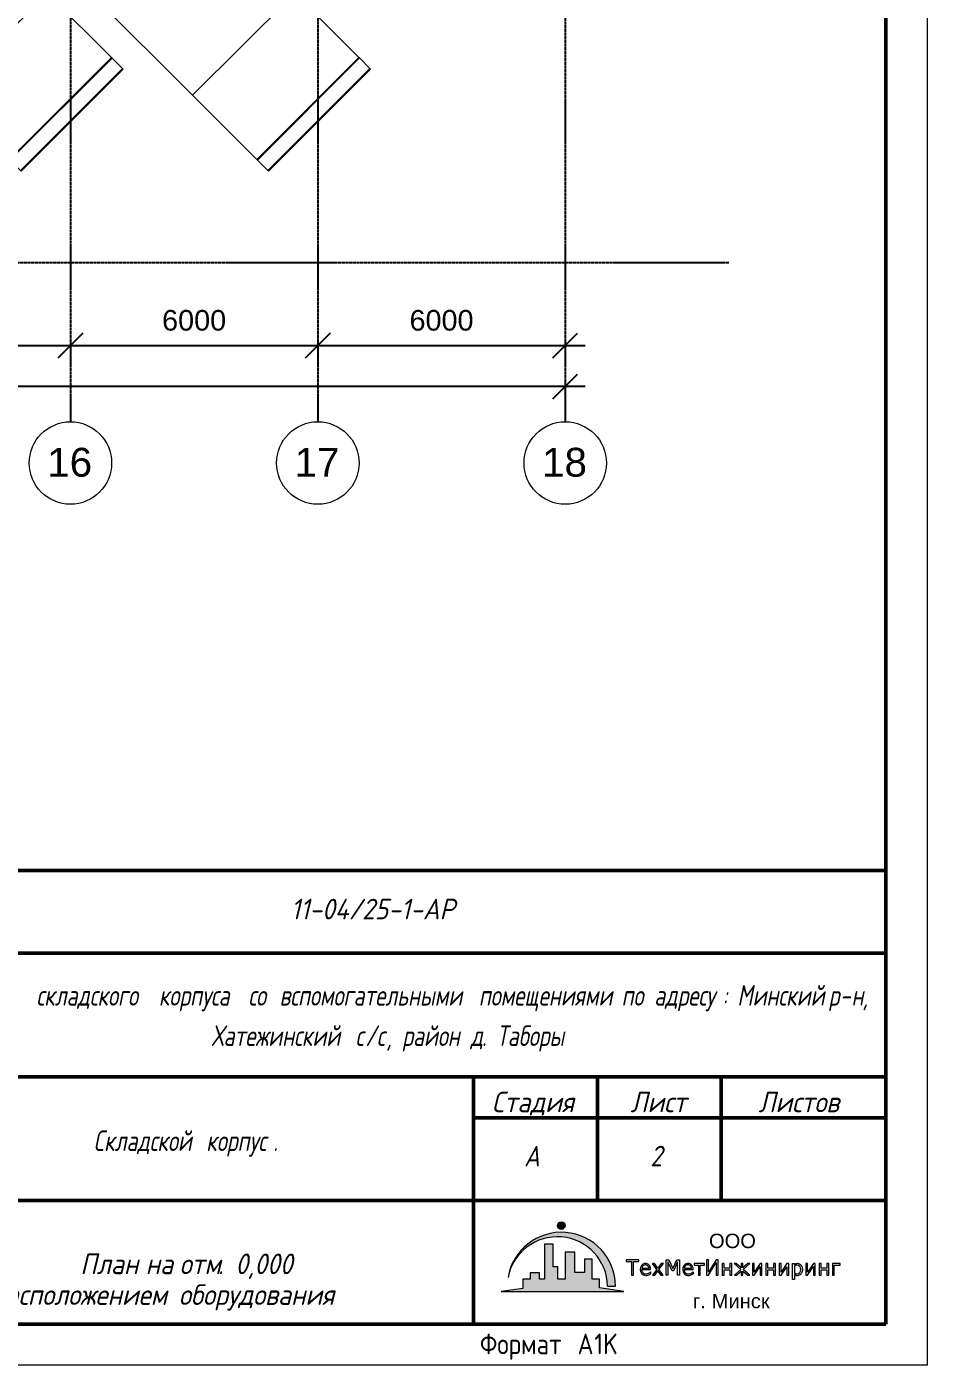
# Model space of a CAD drawing. Header units: millimetres. Extents: x 2140 to 223837, y 2113 to 170313.
# Drawn here: x 99103 to 120940, y 2113 to 34583 of the extents above; entities that cross this region are included whole.
import ezdxf

# ---------------------------------------------------------------- set-up
doc = ezdxf.new("R2010")
doc.units = ezdxf.units.MM
doc.linetypes.add('Линия сетки', pattern=[22.224999999999994, 12.7, -3.174999999999999, 3.174999999999999, -3.174999999999999])
for name, color, linetype, lineweight in [('G-ANNO-TTLB', 7, 'Continuous', 30), ('G-ANNO-TTLB-THIN', 7, 'Continuous', 20), ('G-IMPT', 7, 'Continuous', 9), ('Q-SPCQ', 7, 'Continuous', 18), ('S-GRID-IDEN', 7, 'Continuous', 20)]:
    doc.layers.add(name, color=color, linetype=linetype, lineweight=lineweight)
doc.layers.add('Стены', color=7, linetype='Continuous')
doc.styles.add('Arial', font='arial.ttf')
doc.styles.add('Arial_1', font='arial.ttf', dxfattribs={"height": 500.0000000000001})
doc.styles.add('Arial_3', font='arial.ttf', dxfattribs={"height": 1.745693181818182})
doc.styles.add('GOST Common_2', font='', dxfattribs={"width": 0.9, "height": 2.5})
doc.styles.add('ISOCPEUR_I', font='isocpeui.ttf', dxfattribs={"width": 0.9, "height": 2.5})
doc.styles.add('ISOCPEUR_I_2', font='isocpeui.ttf', dxfattribs={"width": 0.75, "height": 2.5})
doc.styles.get('GOST Common_2').set_extended_font_data('GOST Common')
doc.dimstyles.new('Диагональ_-_2_5_мм_Arial_-_Линия_выноски_-_Текст_сверху', dxfattribs={"dimscale": 304.8, "dimtxt": 510.1296999784851, "dimasz": 1.968503937007873, "dimexe": 1.574803149606299, "dimexo": 0.9842519685039368, "dimgap": 1.148293963254593, "dimtad": 1, "dimdec": 3, "dimrnd": 0.001, "dimdsep": 46, "dimtxsty": 'Arial_1', "dimblk1": 'OBLIQUE', "dimblk2": 'OBLIQUE', "dimsah": 1, "dimcen": 0.09, "dimdle": 1.574803149606299, "dimazin": 2, "dimtfac": 1, "dimtdec": 4, "dimtix": 1, "dimtmove": 2, "dimatfit": 3, "dimfxl": 1, "dimtvp": 1, "dimtfill": 1, "dimtolj": 1, "dimtzin": 0, "dimarcsym": 2})
doc.dimstyles.new('Диагональ_-_2_5_мм_Arial_-_Линия_выноски_-_Текст_сверху_2', dxfattribs={"dimscale": 304.8, "dimtxt": 510.1296999784851, "dimasz": 1.968503937007873, "dimexe": 1.574803149606299, "dimexo": 0.9842519685039368, "dimgap": 1.148293963254593, "dimtad": 1, "dimdec": 3, "dimrnd": 0.001, "dimdsep": 46, "dimtxsty": 'Arial_1', "dimblk1": 'OBLIQUE', "dimblk2": 'OBLIQUE', "dimsah": 1, "dimcen": 0.09, "dimdle": 1.574803149606299, "dimazin": 2, "dimtfac": 1, "dimtdec": 4, "dimtix": 1, "dimtmove": 0, "dimatfit": 3, "dimfxl": 1, "dimtvp": 1, "dimtfill": 1, "dimtolj": 1, "dimtzin": 0, "dimarcsym": 2})

# ---------------------------------------------------------------- blocks, each defined once
blk = doc.blocks.new('_Лист АР - фирма_dwg_TexMet-527928-План на отм_ 0_000')
at = {"layer": 'G-IMPT'}
for p, q in [((1.242296075633072, 0.8588203018944478), (2.117705457642434, 0.8588203018944478)), ((2.293387967183953, 0.4033816560268169), (2.293387967183953, 0.1654099789193132)), ((3.053392132246859, 0.6988713935491977), (2.519023195561727, 1.415111523157102)), ((3.185684620246516, 0.8761893142704502), (2.783608171561041, 1.415111523157102)), ((3.571668661543597, 0.00420068379782606), (3.185684620246451, 0.5215534728279455)), ((3.836253637542911, 0.00420068379782606), (3.317977108246108, 0.6988713935491981)), ((6.3979829917261, 0.8588203018944478), (7.273392373736706, 0.8588203018944478)), ((7.449074883278226, 0.4033816560268169), (7.449074883278226, 0.1654099789193132)), ((19.74842257302836, 1.098613430735597), (19.74842257302836, 0.2896040140085385))]:
    blk.add_line(p, q, dxfattribs=at)
at = {"layer": 'G-IMPT', "flags": 128}
for points in [[(-0.6596424891077911, 1.873772168530267), (-0.6596424891077911, 1.651307251146063), (0, 1.651307251146063), (0, 0), (0.2315695285052061, 0), (0.2315695285052061, 1.651307251146063), (0.8910069527174346, 1.651307251146063), (0.8910069527174346, 1.873772168530267)], [(4.171972537710098, 0.002747435963829047), (4.171972537710098, 1.86982896381116), (4.50752858654732, 1.86982896381116), (4.989780246349291, 0.8349215381022077), (5.472031906151133, 1.86982896381116), (5.81358374347561, 1.86982896381116), (5.81358374347561, 0.002747435963829047), (5.581627730077598, 0.002747435963829047), (5.581627730077598, 1.635157831703138), (5.061212252270749, 0.5183512194512878), (4.918348240427701, 0.5183512194512878), (4.393011676679596, 1.645718434822512), (4.393011676679596, 0.002747435963829047)], [(9.098129412503912, 1.88124123357993), (9.098129412503912, 0.007192664636531844), (9.337363342162956, 0.007192664636531844), (10.26276142363669, 1.530247069727804), (10.26276142363669, 0.007192664636531844), (10.50199535329593, 0.007192664636531844), (10.50199535329593, 1.87406047957018), (10.2417169347051, 1.87406047957018), (9.337363342163153, 0.3856418730730656), (9.337363342163153, 1.88124123357993)], [(7.604226825674997, 1.407439696647925), (7.604226825674997, 1.211977862781496), (8.103260312051278, 1.211977862781496), (8.103260312051278, 0.007192664636531844), (8.33091573854908, 0.007192664636531844), (8.33091573854908, 1.211977862781496), (8.830004360654856, 1.211977862781496), (8.830004360654856, 1.407439696647925)], [(10.9922071229748, 1.410046994236763), (10.9922071229748, 0.007192664636531844), (11.22146148562781, 0.007192664636531844), (11.22146148562781, 0.639611928545055), (11.91887332621612, 0.639611928545055), (11.91887332621612, 0.007192664636531844), (12.14763146730372, 0.007192664636531844), (12.14763146730372, 1.410046994236763), (11.91887332621612, 1.410046994236763), (11.91887332621612, 0.8431093680864432), (11.22146148562781, 0.8431093680864432), (11.22146148562781, 1.410046994236763)], [(12.41506142010167, 1.410046994236763), (13.25685420986774, 0.6986456164533155), (12.45815589501522, 0.007192664636531844), (12.7115597071324, 0.007192664636531844), (13.27273116048658, 0.4930127179426489), (13.27273116048658, 0.007192664636531844), (13.50148930157418, 0.007192664636531844), (13.50148930157418, 0.491903834615252), (14.07504226443001, 0.007192664636531844), (14.33199879281572, 0.007192664636531844), (13.51201296812752, 0.7001649168799048), (14.33199879281572, 1.410046994236763), (14.07859498069854, 1.410046994236763), (13.50148930157418, 0.9104322862542467), (13.50148930157418, 1.410046994236763), (13.27273116048658, 1.410046994236763), (13.27273116048658, 0.9023826237829633), (12.67201794848875, 1.410046994236763)], [(14.640869148653, 1.410046994235192), (14.640869148653, 0.007192664634960238), (14.86962728974027, 0.007192664634960238), (15.57729437599308, 1.042101034243125), (15.57729437599308, 0.007192664634960238), (15.80605251708068, 0.007192664634960238), (15.80605251708068, 1.410046994235192), (15.57729437599308, 1.410046994235192), (14.8696272897406, 0.3751386246270267), (14.8696272897406, 1.410046994235192)], [(16.2718391586584, 1.410046994235192), (16.2718391586584, 0.007192664634960238), (16.500597299746, 0.007192664634960238), (16.500597299746, 0.6396119285434834), (17.19806427606381, 0.6396119285434834), (17.19806427606381, 0.007192664634960238), (17.42682241715141, 0.007192664634960238), (17.42682241715141, 1.410046994235192), (17.19806427606381, 1.410046994235192), (17.19806427606381, 0.8431093680848717), (16.500597299746, 0.8431093680848717), (16.500597299746, 1.410046994235192)], [(17.88814306465094, 1.410046994235192), (17.88814306465094, 0.007192664634960238), (18.11690120573821, 0.007192664634960238), (18.82109474103315, 1.037021234674961), (18.82109474103315, 0.007192664634960238), (19.04985288212076, 0.007192664634960238), (19.04985288212076, 1.410046994235192), (18.82456829199102, 1.410046994235192), (18.11690120573854, 0.3751386246270267), (18.11690120573854, 1.410046994235192)], [(21.10718748720246, 1.410046994235192), (21.10718748720246, 0.007192664634960238), (21.33594562828973, 0.007192664634960238), (22.04361271454254, 1.042101034243125), (22.04361271454254, 0.007192664634960238), (22.27237085563014, 0.007192664634960238), (22.27237085563014, 1.410046994235192), (22.04361271454254, 1.410046994235192), (21.33594562829006, 0.3751386246270267), (21.33594562829006, 1.410046994235192)], [(22.73815749720793, 1.410046994235192), (22.73815749720793, 0.007192664634960238), (22.96691563829553, 0.007192664634960238), (22.96691563829553, 0.6396119285434834), (23.66438261461334, 0.6396119285434834), (23.66438261461334, 0.007192664634960238), (23.89314075570094, 0.007192664634960238), (23.89314075570094, 1.410046994235192), (23.66438261461334, 1.410046994235192), (23.66438261461334, 0.8431093680848717), (22.96691563829553, 0.8431093680848717), (22.96691563829553, 1.410046994235192)], [(24.34911323745043, 1.410046994235192), (24.34911323745043, 0.007192664634960238), (24.57787137853803, 0.007192664634960238), (24.57787137853803, 1.212661744115758), (25.2990467184736, 1.212661744115758), (25.2990467184736, 1.410046994235192)]]:
    blk.add_lwpolyline(points, close=True, dxfattribs=at)
for points in [[(1.216701266326709, 0.6840909021359403), (2.293387967183953, 0.6840909021359403), (2.293387967183953, 0.8980121062722173)], [(2.535115602950122, 0.00420068379782606), (2.799700578949305, 0.00420068379782606), (3.185684620246319, 0.5215534728274215), (3.571668661543597, 0.00420068379782606), (3.836253637542977, 0.00420068379782606), (3.317977108245977, 0.698871393548674), (3.852346044931305, 1.415111523157102), (3.587761068931795, 1.415111523157102), (3.185684620246319, 0.8761893142699262), (2.783608171560845, 1.415111523157102), (2.51902319556153, 1.415111523157102), (3.053392132246859, 0.698871393548674), (2.535115602950122, 0.00420068379782606), (2.799700578949436, 0.00420068379782606)], [(6.372388182420982, 0.6840909021359403), (7.449074883278226, 0.6840909021359403), (7.449074883278226, 0.8980121062722173)], [(19.74842257302836, 0.09931722067395457), (19.74842257302836, -0.5268759148812385), (19.50521887084586, -0.5268759148812385), (19.50521887084586, 1.410046994235192), (19.74842257302836, 1.410046994235192), (19.74842257302836, 1.288897279255616)]]:
    blk.add_lwpolyline(points, dxfattribs=at)
at = {"layer": 'G-IMPT'}
for centre, radius, start, end in [((1.702174474028412, 0.9933939590830339), 1.017394154640636, 268.1970213837162, 305.5283459121417), ((1.676683813372489, 1.050109450405029), 0.8936335117650979, 274.3102598337334, 313.6387045268924), ((6.858791060649968, 0.9915069008703356), 1.015318233714722, 268.6622058185979, 305.5475319040813), ((6.832370729470782, 1.050109450398087), 0.8936335117573003, 270.7976959447181, 313.638704527013)]:
    blk.add_arc(centre, radius, start, end, dxfattribs=at)
for centre, major_axis, ratio, start_param, end_param in [((1.679399721234455, 0.711526325106737), (0.009235234668598435, 0.735022835347045), 0.8626575430337102, 4.979730304181816, 9.424777960769395), ((6.835086637328729, 0.711526325106737), (0.00923523466859599, 0.7350228353470453), 0.8626575430337126, 4.979730304181814, 9.439341870294188), ((20.05318531702906, 0.6941087223723297), (0, 0.5400097986072072), 0.8518826122100188, 2.417452290412164, 7.007325670357203)]:
    blk.add_ellipse(centre, major_axis=major_axis, ratio=ratio, start_param=start_param, end_param=end_param, dxfattribs=at)
for points, knots in [([(1.22571525044283, 0.6840909021354163), (1.227473929752501, 0.6365248727158759), (1.234310337249764, 0.5893053793151629), (1.258871987898594, 0.4936896598940365), (1.277763323823026, 0.4458203042032546), (1.325173224096528, 0.3592008872270816), (1.353668266921821, 0.3204687329311855), (1.417107311045307, 0.2547614014864666), (1.452016129639691, 0.2277833085668971), (1.525095569590346, 0.1865388987558545), (1.563248117352261, 0.1722371666125254), (1.640559883186695, 0.156178774151369), (1.679750157784365, 0.1543907964260434), (1.727638571471187, 0.156576559537556), (1.735779183941696, 0.1575465710128192), (1.743846885878847, 0.1590034101151395)], [7.911165459061746, 7.911165459061746, 7.911165459061746, 7.911165459061746, 8.157642876847394, 8.157642876847394, 8.43283829584531, 8.43283829584531, 8.708033714843225, 8.708033714843225, 8.98322913384114, 8.98322913384114, 9.258424552839056, 9.258424552839056, 9.533619971836973, 9.533619971836973, 9.590751572253362, 9.590751572253362, 9.590751572253362, 9.590751572253362]), ([(2.117705457642434, 0.8588203018939238), (2.106757998140114, 0.9078674037802846), (2.090259778921979, 0.9548336014834348), (2.046300057981243, 1.044241539741517), (2.018113218265658, 1.086027953556622), (1.954336463868392, 1.157278405378049), (1.918787456560457, 1.186741180528071), (1.84388425169418, 1.232071663673152), (1.804555828853554, 1.247978096054052), (1.738733745897916, 1.263103689321025), (1.712569602188545, 1.266234224718064), (1.68637351454288, 1.266563366895891), (1.654709317718713, 1.266961213431205), (1.622985474579415, 1.263267875250487), (1.55298262601978, 1.245778911752743), (1.514866821126175, 1.229802826441184), (1.442135404534711, 1.185177426872891), (1.407544340179062, 1.156497884596232), (1.345149482755216, 1.087609440794913), (1.317379782203898, 1.047402757614793), (1.271847893647173, 0.9584537856712122), (1.254075697434069, 0.909757535144279), (1.242296075633072, 0.8588203018939238)], [4.979722013658717, 4.979722013658717, 4.979722013658717, 4.979722013658717, 5.244052036762194, 5.244052036762194, 5.528854518491452, 5.528854518491452, 5.813657000220711, 5.813657000220711, 6.098459481949969, 6.098459481949969, 6.283185307179586, 6.283185307179586, 6.283185307179586, 6.506470362859897, 6.506470362859897, 6.781665781857813, 6.781665781857813, 7.056861200855729, 7.056861200855729, 7.332056619853645, 7.332056619853645, 7.606399891876162, 7.606399891876162, 7.606399891876162, 7.606399891876162]), ([(6.381402166537102, 0.6840909021354163), (6.383160845846773, 0.6365248727158759), (6.389997253344037, 0.5893053793151629), (6.414558903992868, 0.4936896598940365), (6.4334502399173, 0.4458203042032546), (6.480860140190802, 0.3592008872270816), (6.509355183016094, 0.3204687329311855), (6.572794227139581, 0.2547614014864666), (6.607703045733963, 0.2277833085668971), (6.68078248568462, 0.1865388987558545), (6.718935033446534, 0.1722371666125254), (6.786410736880715, 0.1582218182942597), (6.815527594731066, 0.1557047974995221), (6.844811869213953, 0.1565625454302644)], [7.911165459061746, 7.911165459061746, 7.911165459061746, 7.911165459061746, 8.157642876847394, 8.157642876847394, 8.43283829584531, 8.43283829584531, 8.708033714843225, 8.708033714843225, 8.98322913384114, 8.98322913384114, 9.258424552839056, 9.258424552839056, 9.463595977835036, 9.463595977835036, 9.463595977835036, 9.463595977835036]), ([(7.273392373736706, 0.8588203018939238), (7.262444914234386, 0.9078674037802846), (7.245946695016252, 0.9548336014834348), (7.201986974075515, 1.044241539741517), (7.173800134359931, 1.086027953556622), (7.110023379962664, 1.157278405378049), (7.074474372654731, 1.186741180528071), (6.999571167788454, 1.232071663673152), (6.960242744947827, 1.247978096054052), (6.894420661992189, 1.263103689321025), (6.868256518282818, 1.266234224718064), (6.842060430637154, 1.266563366895891), (6.810396233812985, 1.266961213431205), (6.778672390673687, 1.263267875250487), (6.708669542114053, 1.245778911752743), (6.670553737220449, 1.229802826441184), (6.597822320628984, 1.185177426872891), (6.563231256273334, 1.156497884596232), (6.500836398849489, 1.087609440794913), (6.47306669829817, 1.047402757614793), (6.427534809741445, 0.9584537856712122), (6.409762613528276, 0.909757535144279), (6.397982991727279, 0.8588203018939238)], [4.979722013658725, 4.979722013658725, 4.979722013658725, 4.979722013658725, 5.244052036762194, 5.244052036762194, 5.528854518491452, 5.528854518491452, 5.813657000220711, 5.813657000220711, 6.098459481949969, 6.098459481949969, 6.283185307179586, 6.283185307179586, 6.283185307179586, 6.506470362859897, 6.506470362859897, 6.781665781857813, 6.781665781857813, 7.056861200855729, 7.056861200855729, 7.332056619853645, 7.332056619853645, 7.606399891876636, 7.606399891876636, 7.606399891876636, 7.606399891876636]), ([(19.7484225730283, 0.09931722067395457), (19.74851705251101, 0.09924471600400284), (19.74861155183512, 0.09917223817814375), (19.7969321072479, 0.06213349350221688), (19.8503395898669, 0.03219025759783107), (19.96365745800063, -0.01019639297603862), (20.02354616662949, -0.02259012870473088), (20.09250564081292, -0.02570655502961017), (20.10111632310807, -0.02590107623487711), (20.10972700747422, -0.02590107623487711), (20.1446862084411, -0.02590107623487711), (20.17964317319873, -0.02268235657172045), (20.26617419233632, -0.006683181186206638), (20.31697483626599, 0.01019828381499974), (20.41251699216565, 0.05671146197745111), (20.45725618472473, 0.08631775057269259), (20.53837477590809, 0.1557528110865969), (20.57476525026214, 0.1955687190050958), (20.63781816627665, 0.2827619124269695), (20.66449002917492, 0.330137140647741), (20.71754917305404, 0.4536909982818179), (20.73768353431697, 0.5328137929304503), (20.75376873727715, 0.6937585814467748), (20.74972350177869, 0.7755849770174826), (20.71768238836153, 0.9338263534455327), (20.68967698847733, 1.010247596464644), (20.6181652838736, 1.137402159307734), (20.57818626711211, 1.190290742087527), (20.48504959095128, 1.281983204775606), (20.43186106382138, 1.320762177777942), (20.32720359460235, 1.373934866184136), (20.27738269867601, 1.391560853019473), (20.17483351662739, 1.412789764628978), (20.12212935793413, 1.416373868786205), (20.01769213972347, 1.409088329941034), (19.96599072873369, 1.398225936992559), (19.8672110054187, 1.363210229637218), (19.82014480606451, 1.339081377636641), (19.76711321936361, 1.302841929965245), (19.75767384546121, 1.295998242037778), (19.7484225730283, 1.288897279255616)], [5.704184420287232, 5.704184420287232, 5.704184420287232, 5.704184420287232, 5.704713591072117, 5.704713591072117, 5.974709750757986, 5.974709750757986, 6.244705910443856, 6.244705910443856, 6.283185307179586, 6.283185307179586, 6.283185307179586, 6.43941086444544, 6.43941086444544, 6.676321269967944, 6.676321269967944, 6.913231675490448, 6.913231675490448, 7.150142081012952, 7.150142081012952, 7.387052486535456, 7.387052486535456, 7.737196076850161, 7.737196076850161, 8.087339667164866, 8.087339667164866, 8.43748325747957, 8.43748325747957, 8.726896676143475, 8.726896676143475, 9.016310094807379, 9.016310094807379, 9.250222782148581, 9.250222782148581, 9.484135469489782, 9.484135469489782, 9.718048156830985, 9.718048156830985, 9.951960844172188, 9.951960844172188, 10.00378484905178, 10.00378484905178, 10.00378484905178, 10.00378484905178])]:
    blk.add_open_spline(points, degree=3, knots=knots, dxfattribs=at)
blk = doc.blocks.new('_Лист АР - фирма_dwg-527927-План на отм_ 0_000')
at = {"layer": 'G-IMPT'}
h = blk.add_hatch(color=256, dxfattribs=at)
edge = h.paths.add_edge_path(flags=0)
edge.add_arc((7.58954323016215, 3.334147722978916), 6.559508551755538, 0.3087716154470854, 170.6511034687842, ccw=False)
edge.add_line((14.14895653087665, 3.369497276919179), (13.19267850975315, 3.363633092255664))
edge.add_arc((7.101456013613122, 3.258549010455643), 6.092128869428987, 0.9883528596822598, 169.2037034234265)
h = blk.add_hatch(color=256, dxfattribs=at)
edge = h.paths.add_edge_path(flags=0)
edge.add_arc((7.578550346545828, 10.70197779458003), 0.4535522733419196, 180.0000000000001, 360.0000000000001)
edge.add_arc((7.578550346545828, 10.70197779458003), 0.4535522733419198, 5.088887490341627e-13, 179.9999999999999)
blk.add_hatch(color=256, dxfattribs=at).paths.add_polyline_path([(7.139814011604477, 5.687911222861483), (7.139814011604477, 4.204339038370976), (8.065374398499213, 4.204339038370976), (8.065374398499213, 7.465374325445022), (9.226810676634729, 7.465374325445022), (9.226810676634729, 5.017873450825439), (10.38824695476186, 5.017873450826488), (10.38824695476186, 6.653483742431605), (11.31380734166917, 6.653483742431605), (11.31380734166917, 4.198666215212883), (12.22116821946199, 4.198666215212883), (12.22116821946199, 3.143463030222903), (15.15550611849171, 2.696560659604479), (0.2885896597378392, 2.696560659604479), (2.920911470341912, 3.083807499207656), (2.920911470341912, 4.189673501222029), (3.818993161809582, 4.189673501222029), (3.818993161809582, 4.981000100277931), (4.933469579837701, 4.981000100277931), (4.933469579837701, 4.201921642139072), (5.528311563276171, 4.201921642140119), (5.528311563276171, 8.441551156489048), (6.595417991414153, 8.441551156489048), (6.595417991414153, 5.687911222861483)], flags=0)
blk.add_line((13.19267850975315, 3.363633092255664), (14.14895653087664, 3.369497276919178), dxfattribs=at)
at = {"layer": 'G-IMPT', "flags": 128}
blk.add_lwpolyline([(0.2885896597378387, 2.696560659604479), (15.15550611849171, 2.696560659604479), (12.22116821946199, 3.143463030222902), (12.22116821946199, 4.198666215212882), (11.31380734166917, 4.198666215212882), (11.31380734166917, 6.653483742431604), (10.38824695476186, 6.653483742431604), (10.38824695476186, 5.017873450826486), (9.226810676634726, 5.017873450826486), (9.226810676634726, 7.46537432544502), (8.06537439849921, 7.46537432544502), (8.06537439849921, 4.204339038370974), (7.139814011604474, 4.204339038370974), (7.139814011604474, 5.687911222861481), (6.595417991414151, 5.687911222861481), (6.595417991414151, 8.441551156489044), (5.52831156327617, 8.441551156489044), (5.52831156327617, 4.201921642140118), (4.9334695798377, 4.201921642140118), (4.9334695798377, 4.981000100277929), (3.81899316180958, 4.981000100277929), (3.81899316180958, 4.189673501222027), (2.920911470341911, 4.189673501222027), (2.920911470341911, 3.083807499207655)], close=True, dxfattribs=at)
at = {"layer": 'G-IMPT'}
blk.add_circle((7.578550346545826, 10.70197779458003), 0.4535522733419213, dxfattribs=at)
for centre, radius, start, end in [((7.589543230162146, 3.334147722978913), 6.559508551755536, 0.3087716154467957, 170.6511034687842), ((7.101456013613118, 3.258549010455636), 6.092128869428988, 0.9883528596825606, 169.2037034234265)]:
    blk.add_arc(centre, radius, start, end, dxfattribs=at)
blk.add_blockref('_Лист АР - фирма_dwg_TexMet-527928-План на отм_ 0_000', (16.10486204934866, 4.684373214490823))
at = {"layer": 'G-IMPT', "lineweight": 35, "char_height": 1.745693181818182, "line_spacing_factor": 0.9417779076525878, "style": 'Arial_3'}
for s, insert, width, attachment_point in [('OOO', (28.33248439536797, 9.722844495578231), 6.861562597402598, 2), ('\\fArial|b0|i0|c204|p34|;г', (23.52506636616316, 2.429813944245951), 1.068779220779221, 1), ('Минск', (25.81733383348035, 2.429813944245951), 8.464731428571431, 1), ('\\fArial|b0|i0|c204|p34|;.', (24.43219590891664, 2.429813944245951), 0.812272207792208, 1)]:
    blk.add_mtext(s, dxfattribs=dict(at, insert=insert, width=width, attachment_point=attachment_point))
blk = doc.blocks.new('_Лист АР - А1К-736802-План на отм_ 0_000')
at = {"layer": 'G-ANNO-TTLB', "lineweight": 50}
for p, q in [((-196.9999999999999, -143.5000000000002), (-196.9999999999999, 687.4999999999999)), ((-196.9999999999999, -88.49999999999966), (-382, -88.49999999999966)), ((-196.9999999999999, -98.49999999999962), (-317, -98.49999999999962)), ((-196.9999999999999, -113.4999999999996), (-382, -113.4999999999996)), ((-247.0000000000001, -113.4999999999996), (-247.0000000000001, -143.5000000000003)), ((-232.0000000000001, -113.4999999999996), (-232.0000000000001, -128.4999999999996)), ((-217.0000000000001, -113.4999999999996), (-217.0000000000001, -128.4999999999996)), ((-196.9999999999999, -118.4999999999996), (-247.0000000000001, -118.4999999999996)), ((-196.9999999999999, -128.4999999999996), (-317, -128.4999999999996)), ((-766.0000000000002, -143.5000000000002), (-196.9999999999999, -143.5000000000002))]:
    blk.add_line(p, q, dxfattribs=at)
at = {"layer": 'G-ANNO-TTLB-THIN'}
for p, q in [((-191.9999999999999, 692.5000000000001), (-191.9999999999999, -148.4999999999998)), ((-191.9999999999999, -148.4999999999997), (-785.9999999999992, -148.4999999999997))]:
    blk.add_line(p, q, dxfattribs=at)
blk.add_blockref('_Лист АР - фирма_dwg-527927-План на отм_ 0_000', (-243.94776945315, -142.2699348716829))
at = {"layer": 'G-ANNO-TTLB', "lineweight": 9, "char_height": 2.5, "attachment_point": 1}
for s, insert, width, style in [('Стадия', (-244.7896079798965, -115.3162574371422), 12.84303375, 'ISOCPEUR_I'), ('Лист', (-227.9768595000728, -115.3162574371422), 8.513921250000001, 'ISOCPEUR_I'), ('Листов', (-212.4557635033514, -115.3162574371423), 12.55442625, 'ISOCPEUR_I'), ('Формат', (-246.2419454224166, -144.6668606125291), 13.42024875, 'GOST Common_2'), ('\\fGOST Common|b0|i0|c204|p34|;\\W.9; ', (-235.1691329224166, -144.6668606125291), 0.937974374999999, 'GOST Common_2'), ('\\fGOST Common|b0|i0|c204|p34|;\\W.9;А', (-234.3952266724166, -144.6668606125291), 2.453163750000001, 'GOST Common_2'), ('1K', (-232.3711641724166, -144.6668606125291), 3.535441874999999, 'GOST Common_2')]:
    blk.add_mtext(s, dxfattribs=dict(at, insert=insert, width=width, style=style))
blk = doc.blocks.new('Доклевеллер 45 градусов - Доклевеллер 45 градусов-601978-В_АР_ПЭ_01 Этаж')
at = {"layer": 'Q-SPCQ', "lineweight": 9}
for p, q in [((2404.163056034094, 5.414335646491964e-13), (2474.873734152928, 5.414335646491964e-13)), ((3995.153313703905, -1520.279579551016), (2474.873734152927, 5.414335646491964e-13)), ((-2474.873734152949, -1.082867129298393e-12), (2404.163056034237, -1.082867129298393e-12)), ((-2474.873734152949, -1.082867129298393e-12), (-35.35533905934759, -2439.518395093588)), ((-2404.163056034256, -74.99999999999999), (-2404.163056034256, -70.7106781186944)), ((-2399.873734152959, -74.99999999999473), (-2404.163056034256, -74.99999999999473)), ((2404.163056034241, -4.229949723821847e-15), (-35.35533905934191, -2439.518395093602)), ((-35.3553390594594, -2439.518395093554), (2404.163056034078, -5.414335646491964e-13)), ((1520.279579551066, -3995.15331370396), (3995.153313704021, -1520.279579551084)), ((3995.153313703905, -1520.279579551018), (1520.279579550957, -3995.153313703949)), ((1534.421715174799, -4009.295449327694), (4009.295449327745, -1534.421715174809)), ((4009.295449327744, -1534.421715174807), (1534.421715174796, -4009.295449327692)), ((4009.295449327743, -1534.421715174807), (3995.153313704012, -1520.279579551076)), ((4263.85389055489, -1788.980156401961), (4009.295449327746, -1534.42171517481)), ((4263.85389055489, -1788.980156401961), (1788.980156401944, -4263.853890554845)), ((1788.980156401948, -4263.853890554849), (4263.853890554894, -1788.980156401965)), ((4277.996026178625, -1803.122292025696), (1803.122292025672, -4277.996026178573)), ((4263.853890554894, -1788.980156401965), (4277.996026178625, -1803.122292025696)), ((1520.279579550957, -3995.153313703949), (-35.35533905945994, -2439.518395093553)), ((1534.421715174797, -4009.295449327692), (1520.279579551066, -3995.153313703961)), ((1788.980156401944, -4263.853890554845), (1534.421715174799, -4009.295449327694)), ((1788.980156401948, -4263.853890554849), (1803.122292025678, -4277.99602617858))]:
    blk.add_line(p, q, dxfattribs=at)
blk = doc.blocks.new('Ось сетки - Заголовок сетки - Окружность 5 мм-545732-В_АР_ПЭ_01 Этаж')
at = {"layer": 'S-GRID-IDEN'}
blk.add_circle((0, 0), 5.000000000000004, dxfattribs=at)
blk = doc.blocks.new('_Oblique')
at = {"color": 0, "linetype": 'ByBlock', "lineweight": -2}
blk.add_line((-0.5, -0.5), (0.5, 0.5), dxfattribs=at)
blk = doc.blocks.new('*D351')
at = {"color": 0, "lineweight": -2, "transparency": 16777216}
for p, q in [((13041.90363019568, 23744.33666520056), (62355.09678109131, 23744.33666520056)), ((13521.90363019568, 23868.60073391265), (13521.90363019568, 23264.33666520056)), ((110501.9036301956, 23744.33666520056), (64935.04221083211, 23744.33666520056)), ((110021.9036301956, 23868.60073391249), (110021.9036301956, 23264.33666520056))]:
    blk.add_line(p, q, dxfattribs=at)
at = {"layer": 'Defpoints', "color": 0, "transparency": 16777216}
for p in [(13521.90363019568, 24168.60073391265), (110021.9036301956, 24168.60073391249), (110021.9036301956, 23744.33666520056)]:
    blk.add_point(p, dxfattribs=at)
at = {"color": 0, "lineweight": -2, "transparency": 16777216, "xscale": 599.9999999999999, "yscale": 599.9999999999999, "zscale": 599.9999999999999, "rotation": 180}
blk.add_blockref('_Oblique', (13521.90363019568, 23744.33666520056), dxfattribs=at)
at = {"color": 0, "lineweight": -2, "transparency": 16777216, "xscale": 599.9999999999999, "yscale": 599.9999999999999, "zscale": 599.9999999999999}
blk.add_blockref('_Oblique', (110021.9036301956, 23744.33666520056), dxfattribs=at)
at = {"color": 0, "transparency": 16777216, "insert": (62888.22634621713, 24369.42374096603), "char_height": 500.0000000000001, "width": 1513.686299489152, "attachment_point": 1, "line_spacing_factor": 0.9417779076525877, "style": 'Arial_1', "bg_fill": 3, "box_fill_scale": 1.1, "bg_fill_color": 256, "bg_fill_true_color": 13158600, "bg_fill_transparency": 0}
blk.add_mtext('\\A1;96500', dxfattribs=at)
blk = doc.blocks.new('*D366')
at = {"color": 0, "lineweight": -2, "transparency": 16777216}
for p, q in [((91541.90363019568, 24740.75396341637), (98501.90363019565, 24740.75396341637)), ((92021.90363019568, 24865.01803212833), (92021.90363019568, 24260.75396341637)), ((98021.90363019565, 24865.01803212832), (98021.90363019565, 24260.75396341637))]:
    blk.add_line(p, q, dxfattribs=at)
at = {"layer": 'Defpoints', "color": 0, "transparency": 16777216}
for p in [(92021.90363019568, 25165.01803212833), (98021.90363019565, 25165.01803212832), (98021.90363019565, 24740.75396341637)]:
    blk.add_point(p, dxfattribs=at)
at = {"color": 0, "lineweight": -2, "transparency": 16777216, "xscale": 599.9999999999999, "yscale": 599.9999999999999, "zscale": 599.9999999999999, "rotation": 180}
blk.add_blockref('_Oblique', (92021.90363019568, 24740.75396341637), dxfattribs=at)
at = {"color": 0, "lineweight": -2, "transparency": 16777216, "xscale": 599.9999999999999, "yscale": 599.9999999999999, "zscale": 599.9999999999999}
blk.add_blockref('_Oblique', (98021.90363019565, 24740.75396341637), dxfattribs=at)
at = {"color": 0, "transparency": 16777216, "insert": (95021.90363019567, 25346.04045727722), "char_height": 500.0000000000001, "width": 1845.884698999072, "attachment_point": 5, "style": 'Arial_1', "bg_fill": 3, "box_fill_scale": 1.1, "bg_fill_color": 256, "bg_fill_true_color": 13158600, "bg_fill_transparency": 0}
blk.add_mtext('\\A1;6000', dxfattribs=at)
blk = doc.blocks.new('*D367')
at = {"color": 0, "lineweight": -2, "transparency": 16777216}
for p, q in [((97541.90363019565, 24740.75396341637), (104501.9036301957, 24740.75396341637)), ((98021.90363019565, 24865.01803212832), (98021.90363019565, 24260.75396341637)), ((104021.9036301957, 24865.0180321283), (104021.9036301957, 24260.75396341637))]:
    blk.add_line(p, q, dxfattribs=at)
at = {"layer": 'Defpoints', "color": 0, "transparency": 16777216}
for p in [(98021.90363019565, 25165.01803212832), (104021.9036301957, 25165.0180321283), (104021.9036301957, 24740.75396341637)]:
    blk.add_point(p, dxfattribs=at)
at = {"color": 0, "lineweight": -2, "transparency": 16777216, "xscale": 599.9999999999999, "yscale": 599.9999999999999, "zscale": 599.9999999999999, "rotation": 180}
blk.add_blockref('_Oblique', (98021.90363019565, 24740.75396341637), dxfattribs=at)
at = {"color": 0, "lineweight": -2, "transparency": 16777216, "xscale": 599.9999999999999, "yscale": 599.9999999999999, "zscale": 599.9999999999999}
blk.add_blockref('_Oblique', (104021.9036301957, 24740.75396341637), dxfattribs=at)
at = {"color": 0, "transparency": 16777216, "insert": (101021.9036301957, 25346.04045727722), "char_height": 500.0000000000001, "width": 1845.884698999072, "attachment_point": 5, "style": 'Arial_1', "bg_fill": 3, "box_fill_scale": 1.1, "bg_fill_color": 256, "bg_fill_true_color": 13158600, "bg_fill_transparency": 0}
blk.add_mtext('\\A1;6000', dxfattribs=at)
blk = doc.blocks.new('*D368')
at = {"color": 0, "lineweight": -2, "transparency": 16777216}
for p, q in [((103541.9036301957, 24740.75396341637), (110501.9036301956, 24740.75396341637)), ((104021.9036301957, 24865.0180321283), (104021.9036301957, 24260.75396341637)), ((110021.9036301956, 24865.0180321283), (110021.9036301956, 24260.75396341637))]:
    blk.add_line(p, q, dxfattribs=at)
at = {"layer": 'Defpoints', "color": 0, "transparency": 16777216}
for p in [(104021.9036301957, 25165.0180321283), (110021.9036301956, 25165.0180321283), (110021.9036301956, 24740.75396341637)]:
    blk.add_point(p, dxfattribs=at)
at = {"color": 0, "lineweight": -2, "transparency": 16777216, "xscale": 599.9999999999999, "yscale": 599.9999999999999, "zscale": 599.9999999999999, "rotation": 180}
blk.add_blockref('_Oblique', (104021.9036301957, 24740.75396341637), dxfattribs=at)
at = {"color": 0, "lineweight": -2, "transparency": 16777216, "xscale": 599.9999999999999, "yscale": 599.9999999999999, "zscale": 599.9999999999999}
blk.add_blockref('_Oblique', (110021.9036301956, 24740.75396341637), dxfattribs=at)
at = {"color": 0, "transparency": 16777216, "insert": (107021.9036301957, 25346.04045727722), "char_height": 500.0000000000001, "width": 1845.884698999072, "attachment_point": 5, "style": 'Arial_1', "bg_fill": 3, "box_fill_scale": 1.1, "bg_fill_color": 256, "bg_fill_true_color": 13158600, "bg_fill_transparency": 0}
blk.add_mtext('\\A1;6000', dxfattribs=at)
blk = doc.blocks.new('Помещение')
at = {"color": 9, "linetype": 'Линия сетки', "true_color": 0xc7c8ca}
for p, q in [((98021.90363019588, 162172.4828283384), (98021.90363019565, 22887.24130914708)), ((104021.9036301959, 162172.4828283384), (104021.9036301957, 22887.24130914708)), ((110021.9036301959, 162172.4828283383), (110021.9036301956, 22887.24130914707)), ((113992.974139565, 26744.93468254524), (7061.08635230162, 26744.93468254559))]:
    blk.add_line(p, q, dxfattribs=at)
at = {"lineweight": 9, "xscale": 200, "yscale": 200, "zscale": 200}
blk.add_blockref('_Лист АР - А1К-736802-План на отм_ 0_000', (157199.9999999999, 29699.99999999995), dxfattribs=at)
for p in [(95021.90363019577, 33244.93468254532), (101021.9036301958, 33246.93468254531)]:
    blk.add_blockref('Доклевеллер 45 градусов - Доклевеллер 45 градусов-601978-В_АР_ПЭ_01 Этаж', p)
at = {"lineweight": 20, "xscale": 199.9999999999999, "yscale": 199.9999999999999, "zscale": 199.9999999999999, "rotation": 180}
for p in [(98021.90363019562, 21887.24130914713), (104021.9036301957, 21887.24130914713), (110021.9036301956, 21887.24130914711)]:
    blk.add_blockref('Ось сетки - Заголовок сетки - Окружность 5 мм-545732-В_АР_ПЭ_01 Этаж', p, dxfattribs=at)
at = {"char_height": 699.9999999999992, "width": 1346.834999999999, "attachment_point": 1, "style": 'Arial'}
for s, insert in [('16', (97460.14776922954, 22255.04617829563)), ('17', (103460.1477692295, 22255.04617829563)), ('18', (109460.1477692295, 22255.0461782956))]:
    blk.add_mtext(s, dxfattribs=dict(at, insert=insert))
at = {"lineweight": 9, "char_height": 500, "attachment_point": 1}
for s, insert, width, style in [('11-04/25-1-АР', (103367.6968512105, 11315.9921662304), 4551.981625, 'ISOCPEUR_I'), ('Минский', (114194.6345835867, 9223.484963355535), 2393.037187500001, 'ISOCPEUR_I_2'), ('складского', (97198.46270858668, 9223.484963355535), 3306.9609375, 'ISOCPEUR_I_2'), ('корпуса', (100165.1033335867, 9223.484963355535), 2344.935937499999, 'ISOCPEUR_I_2'), ('со', (102337.9939585867, 9223.484963355535), 625.3162500000008, 'ISOCPEUR_I_2'), ('вспомогательными', (103092.0564585867, 9223.484963355535), 5567.719687500001, 'ISOCPEUR_I_2'), ('помещениями', (107924.0095835848, 9223.484963355535), 3908.2265625, 'ISOCPEUR_I_2'), ('по', (111386.7439585867, 9223.484963355535), 673.4175000000007, 'ISOCPEUR_I_2'), ('адресу', (112180.4939585867, 9223.484963355535), 2008.227187500001, 'ISOCPEUR_I_2'), (': ', (113837.4470835848, 9223.484963355535), 432.91125, 'ISOCPEUR_I_2'), ('\\fISOCPEUR|b0|i1|c204|p34|;\\W.75;р', (116407.2127085848, 9223.484963355535), 336.7087500000004, 'ISOCPEUR_I_2'), ('\\fISOCPEUR|b0|i1|c204|p34|;\\W.75;-', (116685.0252085867, 9223.484963355535), 336.7087500000004, 'ISOCPEUR_I_2'), ('\\fISOCPEUR|b0|i1|c204|p34|;\\W.75;н', (116962.8377085848, 9223.484963355535), 336.7087499999972, 'ISOCPEUR_I_2'), ('\\fISOCPEUR|b0|i1|c204|p34|;\\W.75;,', (117240.6502085867, 9223.484963355535), 168.3543750000048, 'ISOCPEUR_I_2'), ('Хатежинский', (101445.0252085867, 8244.526630023443), 3944.3025, 'ISOCPEUR_I_2'), ('\\fISOCPEUR|b0|i1|c204|p34|;\\W.75;/', (105175.6502085867, 8244.526630023443), 336.7087499999988, 'ISOCPEUR_I_2'), ('район', (106068.6189585867, 8244.526630023443), 1719.619687499999, 'ISOCPEUR_I_2'), ('Таборы', (108360.5720835867, 8244.526630023443), 2128.480312499999, 'ISOCPEUR_I_2'), ('\\fISOCPEUR|b0|i1|c204|p34|;\\W.75;с', (104937.5252085867, 8244.526630023443), 288.6075000000005, 'ISOCPEUR_I_2'), ('\\fISOCPEUR|b0|i1|c204|p34|;\\W.75;с', (105453.4627085848, 8244.526630023443), 288.6075000000005, 'ISOCPEUR_I_2'), ('\\fISOCPEUR|b0|i1|c204|p34|;\\W.75;д', (107725.5720835848, 8244.526630023443), 336.7087500000004, 'ISOCPEUR_I_2'), ('. ', (108003.3845835867, 8244.526630023443), 432.91125, 'ISOCPEUR_I_2'), (', ', (105691.5877085848, 8244.526630023443), 456.9618750000006, 'ISOCPEUR_I_2'), ('Складской', (98586.41045305491, 5696.275146307372), 3944.3025, 'ISOCPEUR_I_2'), ('корпус', (101314.9260780549, 5696.275146307372), 3944.3025, 'ISOCPEUR_I_2'), ('\\fISOCPEUR|b0|i1|c204|p34|;\\W.75;.', (102942.1135780549, 5696.275146307372), 3944.3025, 'ISOCPEUR_I_2'), ('\\fISOCPEUR|b0|i1|c204|p34|;\\W.85;А', (109022.4336791614, 5323.417413473077), 681.434375, 'ISOCPEUR_I'), ('\\fISOCPEUR|b0|i1|c204|p34|;\\W.85;2', (112083.6336791644, 5323.417413473077), 531.5188125, 'ISOCPEUR_I'), ('План', (98260.9999999998, 2708.905991529994), 1418.986875, 'ISOCPEUR_I'), ('. 0,000', (101602.988578053, 2708.905991529994), 1948.100625, 'ISOCPEUR_I'), ('на', (99846.81670305491, 2708.905991529994), 709.4934374999998, 'ISOCPEUR_I'), ('отм', (100670.3323280568, 2708.905991529994), 1130.379375, 'ISOCPEUR_I'), ('с расположением оборудования', (95621.9999999998, 1962.753625269927), 10931, 'ISOCPEUR_I')]:
    blk.add_mtext(s, dxfattribs=dict(at, insert=insert, width=width, style=style))
dim = blk.add_linear_dim(base=(110021.9036301956, 23744.33666520056), p1=(13521.90363019568, 24168.60073391265), p2=(110021.9036301956, 24168.60073391249), dimstyle='Диагональ_-_2_5_мм_Arial_-_Линия_выноски_-_Текст_сверху', override={"dimpost": '<>', "dimfxl": 96499.99999999997})
dim.commit()
dim.dimension.update_dxf_attribs({"geometry": '*D351', "text_midpoint": (63645.06949596171, 24036.0904076327), "dimtype": 128})
dim = blk.add_linear_dim(base=(98021.90363019565, 24740.75396341637), p1=(92021.90363019568, 25165.01803212833), p2=(98021.90363019565, 25165.01803212832), dimstyle='Диагональ_-_2_5_мм_Arial_-_Линия_выноски_-_Текст_сверху_2', override={"dimpost": '<>', "dimfxl": 5999.999999999989})
dim.commit()
dim.dimension.update_dxf_attribs({"geometry": '*D366', "text_midpoint": (95021.90363019567, 25346.04045727722)})
dim = blk.add_linear_dim(base=(104021.9036301957, 24740.75396341637), p1=(98021.90363019565, 25165.01803212832), p2=(104021.9036301957, 25165.0180321283), dimstyle='Диагональ_-_2_5_мм_Arial_-_Линия_выноски_-_Текст_сверху_2', override={"dimpost": '<>', "dimfxl": 6000.000000000007})
dim.commit()
dim.dimension.update_dxf_attribs({"geometry": '*D367', "text_midpoint": (101021.9036301957, 25346.04045727722)})
dim = blk.add_linear_dim(base=(110021.9036301956, 24740.75396341637), p1=(104021.9036301957, 25165.0180321283), p2=(110021.9036301956, 25165.0180321283), dimstyle='Диагональ_-_2_5_мм_Arial_-_Линия_выноски_-_Текст_сверху_2', override={"dimpost": '<>', "dimfxl": 5999.999999999978})
dim.commit()
dim.dimension.update_dxf_attribs({"geometry": '*D368', "text_midpoint": (107021.9036301957, 25346.04045727722)})

msp = doc.modelspace()

# ---------------------------------------------------------------- block references
at = {"layer": 'Стены'}
msp.add_blockref('Помещение', (2139.77100688123, 2112.945230268146), dxfattribs=at)

doc.saveas('drawing.dxf')
